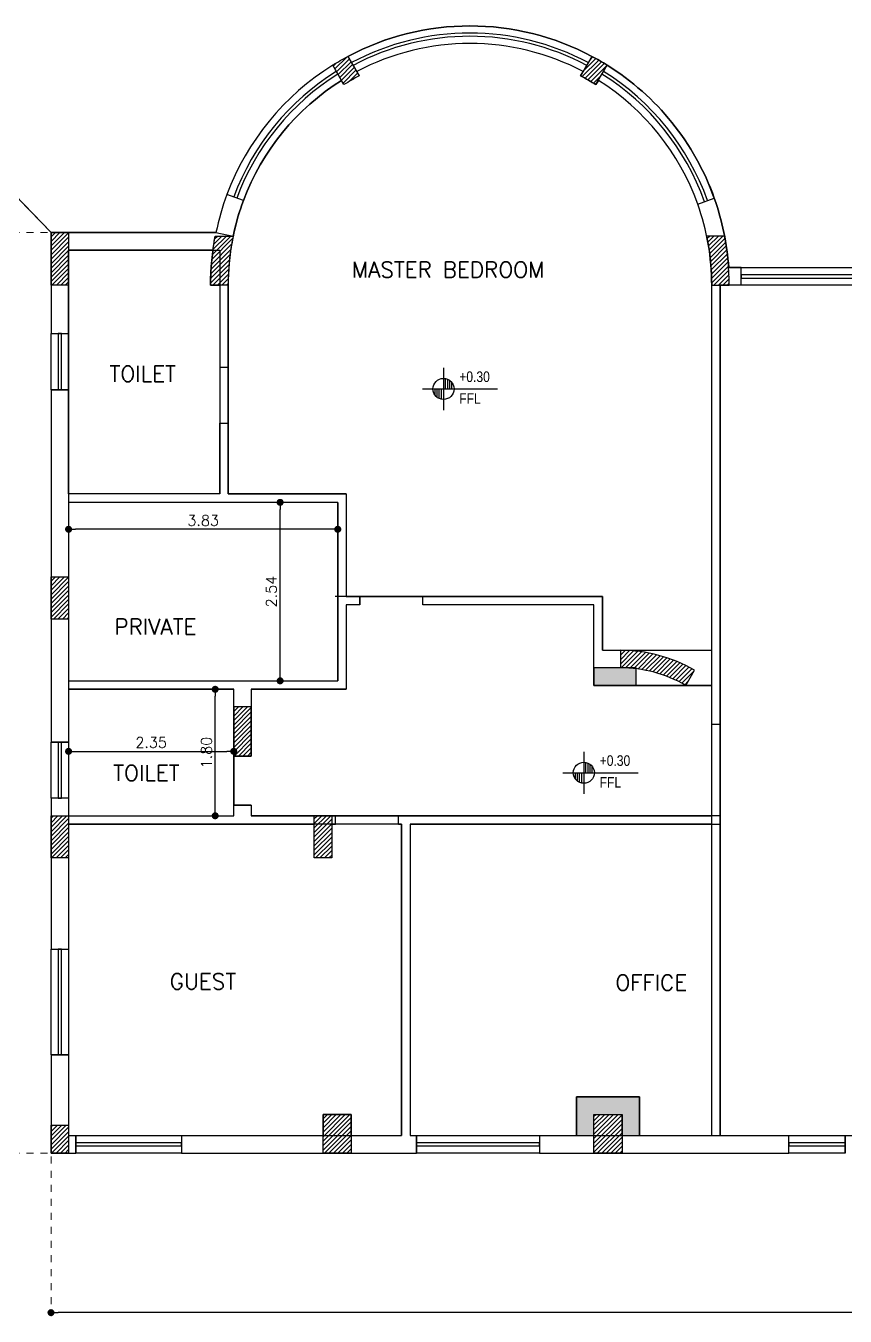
# Model space of a CAD drawing. Header units: metres. Extents: x 2217 to 2595, y -381 to -273.
# Drawn here: x 2414.45 to 2426.11, y -357.73 to -339.37 of the extents above; entities that cross this region are included whole.
import ezdxf

# ---------------------------------------------------------------- set-up
doc = ezdxf.new("R2010")
doc.units = ezdxf.units.M
doc.header["$LTSCALE"] = 0.5
doc.header["$MEASUREMENT"] = 0
doc.header["$PDMODE"] = 3
doc.header["$PDSIZE"] = -1
doc.linetypes.add('DOT2', pattern=[0.125, 0, -0.125])
for name, color, linetype in [('A-COL', 11, 'Continuous'), ('A-COLH', 1, 'Continuous'), ('A-LVL', 4, 'Continuous'), ('A-LVL-50', 4, 'Continuous'), ('A-WIN', 132, 'Continuous'), ('ceramic', 6, 'Continuous')]:
    doc.layers.add(name, color=color, linetype=linetype)
doc.layers.add('A-Wall', color=7, linetype='Continuous', lineweight=30)
doc.styles.add('ROMANS', font='romans.shx')
doc.styles.add('S100', font='romans.shx', dxfattribs={"width": 0.9})
doc.styles.add('TECHNIC', font='technic_.ttf')
doc.dimstyles.new('dim50', dxfattribs={"dimscale": 50, "dimtxt": 0.003, "dimasz": 0.002, "dimexe": 0.001, "dimexo": 0.001, "dimgap": 0.001, "dimtad": 1, "dimzin": 0, "dimdsep": 46, "dimtxsty": 'ROMANS', "dimblk": 'DOT', "dimcen": 0, "dimclrd": 5, "dimclre": 1, "dimclrt": 7, "dimadec": 0, "dimazin": 0, "dimtfac": 1, "dimtix": 1, "dimtmove": 2, "dimatfit": 3, "dimldrblk": 'DTICK', "dimfxl": 1, "dimtolj": 1, "dimtzin": 0, "dimlwe": 20, "dimarcsym": 0})
pattern_1 = [(45, (-745.896475, -1998.83578), (-0.0318198052, 0.0318198052), [])]
pattern_2 = [(45, (1668.916657, -2354.248843), (-0.0318198052, 0.0318198052), [])]

# ---------------------------------------------------------------- blocks, each defined once
blk = doc.blocks.new('A$C1746cf11')
at = {"layer": 'A-COL', "ltscale": 0.5}
h = blk.add_hatch(color=4, dxfattribs=at)
h.paths.add_polyline_path([(8.325, 6.891, 0.030325), (8.1, 6.905), (8.1, 6.905), (7.925, 6.905), (7.925, 6.655), (8.325, 6.655)])
h.paths.add_polyline_path([(7.925, 6.905), (7.725, 6.905), (7.725, 6.655), (7.925, 6.655)])
h = blk.add_hatch(color=4, dxfattribs=at)
h.paths.add_polyline_path([(8.375, 0.8), (7.925, 0.8), (7.925, 0.55), (8.125, 0.55), (8.125, 0.3), (8.375, 0.3)])
h.paths.add_polyline_path([(7.925, 0.8), (7.475, 0.8), (7.475, 0.3), (7.725, 0.3), (7.725, 0.55), (7.925, 0.55)])
h = blk.add_hatch(color=4, dxfattribs=at)
h.paths.add_polyline_path([(8.375, 0.3), (8.125, 0.3), (8.125, 0.25), (8.375, 0.25)])
h.paths.add_polyline_path([(7.725, 0.3), (7.475, 0.3), (7.475, 0.25), (7.725, 0.25)])
at = {"layer": 'A-COLH', "ltscale": 0.5}
h = blk.add_hatch(dxfattribs=at)
h.set_pattern_fill('ANSI31', color=256, scale=0.36)
h.set_pattern_definition(pattern_1)
h.paths.add_polyline_path([(0, 13.1), (0.25, 13.1), (0.25, 12.35), (0, 12.35)])
h = blk.add_hatch(dxfattribs=at)
h.set_pattern_fill('ANSI31', color=256, scale=0.36)
h.set_pattern_definition(pattern_1)
edge = h.paths.add_edge_path()
edge.add_line((2.52, 12.35), (2.27, 12.35))
edge.add_arc((5.96, 12.35), 3.69, 169.0646, 180, ccw=False)
edge.add_line((2.337, 13.05), (2.592, 13.05))
edge.add_arc((5.96, 12.35), 3.44, 168.259, 180)
h = blk.add_hatch(dxfattribs=at)
h.set_pattern_fill('ANSI31', color=256, scale=0.36)
h.set_pattern_definition(pattern_1)
edge = h.paths.add_edge_path()
edge.add_line((9.4, 12.35), (9.65, 12.35))
edge.add_arc((5.96, 12.35), 3.69, 0, 10.9354)
edge.add_line((9.583, 13.05), (9.328, 13.05))
edge.add_arc((5.96, 12.35), 3.44, 0, 11.741, ccw=False)
h = blk.add_hatch(dxfattribs=at)
h.set_pattern_fill('ANSI31', color=256, scale=0.36)
h.set_pattern_definition(pattern_1)
h.paths.add_polyline_path([(0, 8.2), (0.25, 8.2), (0.25, 7.6), (0, 7.6)])
h = blk.add_hatch(dxfattribs=at)
h.set_pattern_fill('ANSI31', color=256, scale=0.36)
h.set_pattern_definition([(45, (-903.425334, -1947.678706), (-0.0318198052, 0.0318198052), [])])
h.paths.add_polyline_path([(8.1, 7.155), (8.1, 7.155), (8.1, 6.905, -0.131652), (9.03, 6.656), (9.155, 6.872, 0.131619)])
h = blk.add_hatch(dxfattribs=at)
h.set_pattern_fill('ANSI31', color=256, scale=0.36)
h.set_pattern_definition(pattern_1)
h.paths.add_polyline_path([(2.85, 6.35), (2.6, 6.35), (2.6, 5.65), (2.85, 5.65)])
h = blk.add_hatch(dxfattribs=at)
h.set_pattern_fill('ANSI31', color=256, scale=0.36)
h.set_pattern_definition(pattern_1)
h.paths.add_polyline_path([(0, 4.8), (0.25, 4.8), (0.25, 4.2), (0, 4.2)])
h = blk.add_hatch(dxfattribs=at)
h.set_pattern_fill('ANSI31', color=256, scale=0.36)
h.set_pattern_definition(pattern_1)
h.paths.add_polyline_path([(3.745, 4.8), (3.995, 4.8), (3.995, 4.2), (3.745, 4.2)])
h = blk.add_hatch(dxfattribs=at)
h.set_pattern_fill('ANSI31', color=256, scale=0.36)
h.set_pattern_definition(pattern_1)
h.paths.add_polyline_path([(0, 0.4), (0.25, 0.4), (0.25, 0), (0, 0)])
h = blk.add_hatch(dxfattribs=at)
h.set_pattern_fill('ANSI31', color=256, scale=0.36)
h.set_pattern_definition(pattern_1)
h.paths.add_polyline_path([(3.87, 0.55), (4.27, 0.55), (4.27, 0), (3.87, 0)])
h = blk.add_hatch(dxfattribs=at)
h.set_pattern_fill('ANSI31', color=256, scale=0.36)
h.set_pattern_definition(pattern_1)
h.paths.add_polyline_path([(7.725, 0.55), (8.125, 0.55), (8.125, 0), (7.725, 0)])
at = {"layer": 'A-COL', "ltscale": 0.5}
for p, q in [((8.1, 7.155), (8.1, 6.905)), ((9.03, 6.656), (9.155, 6.872)), ((7.475, 0.25), (7.475, 0.8)), ((7.475, 0.8), (7.925, 0.8)), ((8.375, 0.8), (7.925, 0.8)), ((8.375, 0.25), (8.375, 0.8)), ((8.125, 0.25), (8.125, 0.55))]:
    blk.add_line(p, q, dxfattribs=at)
for points in [[(0, 13.1), (0.25, 13.1), (0.25, 12.35), (0, 12.35)], [(0, 8.2), (0.25, 8.2), (0.25, 7.6), (0, 7.6)], [(7.725, 6.655), (8.325, 6.655), (8.325, 6.906), (7.725, 6.906)], [(2.6, 5.65), (2.85, 5.65), (2.85, 5.8), (2.85, 6.35), (2.6, 6.35)], [(0, 4.8), (0.25, 4.8), (0.25, 4.2), (0, 4.2)], [(3.745, 4.8), (3.995, 4.8), (3.995, 4.2), (3.745, 4.2)], [(0, 0.4), (0.25, 0.4), (0.25, 0), (0, 0)], [(3.87, 0.55), (4.27, 0.55), (4.27, 0), (3.87, 0)], [(7.725, 0.55), (8.125, 0.55), (8.125, 0), (7.725, 0)]]:
    blk.add_lwpolyline(points, close=True, dxfattribs=at)
for points in [[(2.52, 12.35), (2.27, 12.35, -0.047751), (2.337, 13.05), (2.592, 13.05, 0.051275)], [(9.4, 12.35), (9.65, 12.35, 0.047751), (9.583, 13.05), (9.328, 13.05, -0.051275)]]:
    blk.add_lwpolyline(points, format="xyb", close=True, dxfattribs=at)
for radius in [2.11, 1.86]:
    blk.add_arc((8.1, 5.045), radius, 60, 90, dxfattribs=at)
blk = doc.blocks.new('LEV')
for p, q in [((0, 400), (0, -400)), ((-400, 0), (1028, 0)), ((-160, -120), (-160, 0)), ((-120, -160), (-120, 0)), ((-80, -183), (-80, 0)), ((-40, -196), (-40, 0)), ((40, 0), (40, 196)), ((80, 0), (80, 183)), ((120, 0), (120, 160)), ((160, 0), (160, 120))]:
    blk.add_line(p, q)
blk.add_circle((0, 0), 200)
at = {"style": 'S100', "width": 0.9, "flags": 12}
for tag, p in [('L', (300, 132)), ('P', (300, -392))]:
    blk.add_attdef(tag, p, '', height=200, dxfattribs=at)
blk = doc.blocks.new('_Dot')
at = {"color": 0, "linetype": 'ByBlock', "lineweight": -2}
blk.add_line((-0.5, 0), (-1, 0), dxfattribs=at)
at = {"color": 0, "linetype": 'ByBlock', "const_width": 0.5}
blk.add_lwpolyline([(-0.25, 0, 1), (0.25, 0, 1)], format="xyb", close=True, dxfattribs=at)
blk = doc.blocks.new('*D242')
at = {"layer": 'A-Wall', "color": 1, "linetype": 'DOT2', "lineweight": 20, "ltscale": 0.5, "transparency": 16777216}
for p, q in [((2415.063, -349.488), (2415.063, -349.746)), ((2417.413, -349.488), (2417.413, -349.746))]:
    blk.add_line(p, q, dxfattribs=at)
at = {"layer": 'A-Wall', "color": 5, "lineweight": -2, "ltscale": 0.5, "transparency": 16777216}
blk.add_line((2415.163, -349.696), (2417.313, -349.696), dxfattribs=at)
at = {"layer": 'DEFPOINTS', "color": 0, "ltscale": 0.5, "transparency": 16777216}
for p in [(2415.063, -349.438), (2417.413, -349.438), (2417.413, -349.696)]:
    blk.add_point(p, dxfattribs=at)
at = {"layer": 'A-Wall', "color": 5, "lineweight": -2, "ltscale": 0.5, "transparency": 16777216, "xscale": 0.1, "yscale": 0.1, "zscale": 0.1, "rotation": 180}
blk.add_blockref('_Dot', (2415.063, -349.696), dxfattribs=at)
at = {"layer": 'A-Wall', "color": 5, "lineweight": -2, "ltscale": 0.5, "transparency": 16777216, "xscale": 0.1, "yscale": 0.1, "zscale": 0.1}
blk.add_blockref('_Dot', (2417.413, -349.696), dxfattribs=at)
at = {"layer": 'A-Wall', "color": 7, "ltscale": 0.5, "transparency": 16777216, "insert": (2416.238, -349.571), "char_height": 0.15, "attachment_point": 5, "style": 'ROMANS'}
blk.add_mtext('\\A1;2.35', dxfattribs=at)
blk = doc.blocks.new('DTICK')
for p, q in [((-1.21, 0), (1.21, 0)), ((0, 1.21), (0, -1.21))]:
    blk.add_line(p, q)
at = {"color": 3}
blk.add_line((-0.63, -0.63), (0.63, 0.63), dxfattribs=at)
blk = doc.blocks.new('*D243')
at = {"layer": 'A-Wall', "color": 1, "linetype": 'DOT2', "lineweight": 20, "ltscale": 0.5, "transparency": 16777216}
for p, q in [((2416.953, -348.813), (2417.199, -348.813)), ((2416.953, -350.613), (2417.199, -350.613))]:
    blk.add_line(p, q, dxfattribs=at)
at = {"layer": 'A-Wall', "color": 5, "lineweight": -2, "ltscale": 0.5, "transparency": 16777216}
blk.add_line((2417.149, -350.513), (2417.149, -348.913), dxfattribs=at)
at = {"layer": 'DEFPOINTS', "color": 0, "ltscale": 0.5, "transparency": 16777216}
for p in [(2416.903, -348.813), (2417.149, -348.813), (2416.903, -350.613)]:
    blk.add_point(p, dxfattribs=at)
at = {"layer": 'A-Wall', "color": 5, "lineweight": -2, "ltscale": 0.5, "transparency": 16777216, "xscale": 0.1, "yscale": 0.1, "zscale": 0.1}
for p, rotation in [((2417.149, -348.813), 90), ((2417.149, -350.613), 270)]:
    blk.add_blockref('_Dot', p, dxfattribs=dict(at, rotation=rotation))
at = {"layer": 'A-Wall', "color": 7, "ltscale": 0.5, "transparency": 16777216, "insert": (2417.024, -349.713), "char_height": 0.15, "attachment_point": 5, "rotation": 90, "style": 'ROMANS'}
blk.add_mtext('\\A1;1.80', dxfattribs=at)
blk = doc.blocks.new('*D244')
at = {"layer": 'A-Wall', "color": 1, "linetype": 'DOT2', "lineweight": 20, "ltscale": 0.5, "transparency": 16777216}
for p, q in [((2415.063, -346.503), (2415.063, -346.486)), ((2418.893, -346.503), (2418.893, -346.486))]:
    blk.add_line(p, q, dxfattribs=at)
at = {"layer": 'A-Wall', "color": 5, "lineweight": -2, "ltscale": 0.5, "transparency": 16777216}
blk.add_line((2418.793, -346.536), (2415.163, -346.536), dxfattribs=at)
at = {"layer": 'DEFPOINTS', "color": 0, "ltscale": 0.5, "transparency": 16777216}
for p in [(2415.063, -346.536), (2415.063, -346.553), (2418.893, -346.553)]:
    blk.add_point(p, dxfattribs=at)
at = {"layer": 'A-Wall', "color": 5, "lineweight": -2, "ltscale": 0.5, "transparency": 16777216, "xscale": 0.1, "yscale": 0.1, "zscale": 0.1, "rotation": 180}
blk.add_blockref('_Dot', (2415.063, -346.536), dxfattribs=at)
at = {"layer": 'A-Wall', "color": 5, "lineweight": -2, "ltscale": 0.5, "transparency": 16777216, "xscale": 0.1, "yscale": 0.1, "zscale": 0.1}
blk.add_blockref('_Dot', (2418.893, -346.536), dxfattribs=at)
at = {"layer": 'A-Wall', "color": 7, "ltscale": 0.5, "transparency": 16777216, "insert": (2416.978, -346.411), "char_height": 0.15, "attachment_point": 5, "style": 'ROMANS'}
blk.add_mtext('\\A1;3.83', dxfattribs=at)
blk = doc.blocks.new('*D245')
at = {"layer": 'A-Wall', "color": 1, "linetype": 'DOT2', "lineweight": 20, "ltscale": 0.5, "transparency": 16777216}
for p, q in [((2418.843, -346.153), (2418.023, -346.153)), ((2418.493, -348.693), (2418.023, -348.693))]:
    blk.add_line(p, q, dxfattribs=at)
at = {"layer": 'A-Wall', "color": 5, "lineweight": -2, "ltscale": 0.5, "transparency": 16777216}
blk.add_line((2418.073, -348.593), (2418.073, -346.253), dxfattribs=at)
at = {"layer": 'DEFPOINTS', "color": 0, "ltscale": 0.5, "transparency": 16777216}
for p in [(2418.073, -346.153), (2418.893, -346.153), (2418.543, -348.693)]:
    blk.add_point(p, dxfattribs=at)
at = {"layer": 'A-Wall', "color": 5, "lineweight": -2, "ltscale": 0.5, "transparency": 16777216, "xscale": 0.1, "yscale": 0.1, "zscale": 0.1}
for p, rotation in [((2418.073, -346.153), 90), ((2418.073, -348.693), 270)]:
    blk.add_blockref('_Dot', p, dxfattribs=dict(at, rotation=rotation))
at = {"layer": 'A-Wall', "color": 7, "ltscale": 0.5, "transparency": 16777216, "insert": (2417.948, -347.423), "char_height": 0.15, "attachment_point": 5, "rotation": 90, "style": 'ROMANS'}
blk.add_mtext('\\A1;2.54', dxfattribs=at)
blk = doc.blocks.new('*D260')
at = {"layer": 'A-Wall', "color": 1, "linetype": 'DOT2', "lineweight": 20, "ltscale": 0.5, "transparency": 16777216}
for p, q in [((2414.813, -355.463), (2414.813, -357.733)), ((2444.963, -355.463), (2444.963, -357.733))]:
    blk.add_line(p, q, dxfattribs=at)
at = {"layer": 'A-Wall', "color": 5, "lineweight": -2, "ltscale": 0.5, "transparency": 16777216}
blk.add_line((2444.863, -357.683), (2414.913, -357.683), dxfattribs=at)
at = {"layer": 'DEFPOINTS', "color": 0, "ltscale": 0.5, "transparency": 16777216}
for p in [(2414.813, -355.413), (2444.963, -355.413), (2414.813, -357.683)]:
    blk.add_point(p, dxfattribs=at)
at = {"layer": 'A-Wall', "color": 5, "lineweight": -2, "ltscale": 0.5, "transparency": 16777216, "xscale": 0.1, "yscale": 0.1, "zscale": 0.1, "rotation": 180}
blk.add_blockref('_Dot', (2414.813, -357.683), dxfattribs=at)
at = {"layer": 'A-Wall', "color": 5, "lineweight": -2, "ltscale": 0.5, "transparency": 16777216, "xscale": 0.1, "yscale": 0.1, "zscale": 0.1}
blk.add_blockref('_Dot', (2444.963, -357.683), dxfattribs=at)
at = {"layer": 'A-Wall', "color": 7, "ltscale": 0.5, "transparency": 16777216, "insert": (2429.888, -357.558), "char_height": 0.15, "attachment_point": 5, "style": 'ROMANS'}
blk.add_mtext('\\A1;30.15', dxfattribs=at)
blk = doc.blocks.new('*D261')
at = {"layer": 'A-Wall', "color": 1, "linetype": 'DOT2', "lineweight": 20, "ltscale": 0.5, "transparency": 16777216}
for p, q in [((2414.763, -342.313), (2412.597, -342.313)), ((2414.763, -355.413), (2412.597, -355.413))]:
    blk.add_line(p, q, dxfattribs=at)
at = {"layer": 'A-Wall', "color": 5, "lineweight": -2, "ltscale": 0.5, "transparency": 16777216}
blk.add_line((2412.647, -355.313), (2412.647, -342.413), dxfattribs=at)
at = {"layer": 'DEFPOINTS', "color": 0, "ltscale": 0.5, "transparency": 16777216}
for p in [(2412.647, -342.313), (2414.813, -342.313), (2414.813, -355.413)]:
    blk.add_point(p, dxfattribs=at)
at = {"layer": 'A-Wall', "color": 5, "lineweight": -2, "ltscale": 0.5, "transparency": 16777216, "xscale": 0.1, "yscale": 0.1, "zscale": 0.1}
for p, rotation in [((2412.647, -342.313), 90), ((2412.647, -355.413), 270)]:
    blk.add_blockref('_Dot', p, dxfattribs=dict(at, rotation=rotation))
at = {"layer": 'A-Wall', "color": 7, "ltscale": 0.5, "transparency": 16777216, "insert": (2412.522, -348.863), "char_height": 0.15, "attachment_point": 5, "rotation": 90, "style": 'ROMANS'}
blk.add_mtext('\\A1;13.10', dxfattribs=at)
blk = doc.blocks.new('*D318')
at = {"layer": 'ceramic', "color": 5, "lineweight": -2, "ltscale": 0.5, "transparency": 16777216}
for p, q in [((2571.034, -352.616), (2574.918, -348.658)), ((2281.125, -354.984), (2281.125, -356.062))]:
    blk.add_line(p, q, dxfattribs=at)
at = {"layer": 'ceramic', "color": 1, "linetype": 'DOT2', "lineweight": 20, "ltscale": 0.5, "transparency": 16777216}
for p, q in [((2574.955, -348.554), (2574.953, -348.551)), ((2570.931, -352.655), (2570.928, -352.653)), ((2281.34, -354.884), (2281.075, -354.884)), ((2281.34, -356.162), (2281.075, -356.162))]:
    blk.add_line(p, q, dxfattribs=at)
at = {"layer": 'DEFPOINTS', "color": 0, "ltscale": 0.5, "transparency": 16777216}
for p in [(2574.988, -348.586), (2574.991, -348.589), (2570.966, -352.69), (2281.39, -354.884), (2281.125, -356.162), (2281.39, -356.162)]:
    blk.add_point(p, dxfattribs=at)
at = {"layer": 'ceramic', "color": 5, "lineweight": -2, "ltscale": 0.5, "transparency": 16777216, "xscale": 0.1, "yscale": 0.1, "zscale": 0.1}
for p, rotation in [((2574.988, -348.586), 45.54088658833057), ((2570.964, -352.688), 225.5408865883306), ((2281.125, -354.884), 90), ((2281.125, -356.162), 270)]:
    blk.add_blockref('_Dot', p, dxfattribs=dict(at, rotation=rotation))
at = {"layer": 'ceramic', "color": 7, "ltscale": 0.5, "transparency": 16777216, "char_height": 0.15, "attachment_point": 5, "style": 'ROMANS'}
for s, insert, rotation in [('\\A1;5.75', (2572.887, -350.55), 45.5409), ('\\A1;1.28', (2281, -355.523), 90)]:
    blk.add_mtext(s, dxfattribs=dict(at, insert=insert, rotation=rotation))

msp = doc.modelspace()

# ---------------------------------------------------------------- hatches: boundary and pattern name
at = {"layer": 'A-COLH', "ltscale": 0.5}
h = msp.add_hatch(dxfattribs=at)
h.set_pattern_fill('ANSI31', color=256, scale=0.36)
h.set_pattern_definition(pattern_2)
edge = h.paths.add_edge_path()
edge.add_arc((2420.8082, -343.1237), 3.44, 117.91757, 122.08243)
edge.add_line((2418.981, -340.2091), (2418.8209, -339.9318))
edge.add_arc((2420.8082, -343.1237), 3.76, 118.09487, 121.90513, ccw=False)
edge.add_line((2419.0374, -339.8068), (2419.1975, -340.0841))
h = msp.add_hatch(dxfattribs=at)
h.set_pattern_fill('ANSI31', color=256, scale=0.36)
h.set_pattern_definition(pattern_2)
edge = h.paths.add_edge_path()
edge.add_arc((2420.7381, -343.1237), 3.44, 57.91757, 62.08243, ccw=False)
edge.add_line((2422.5652, -340.2091), (2422.7253, -339.9318))
edge.add_arc((2420.7381, -343.1237), 3.76, 58.09487, 61.90513)
edge.add_line((2422.5088, -339.8068), (2422.3487, -340.0841))

# ---------------------------------------------------------------- linework, layer by layer
at = {"layer": 'A-COL', "ltscale": 0.5}
for points in [[(2419.1975, -340.0841, 0.0181746), (2418.981, -340.2091), (2418.8209, -339.9318, -0.0166269), (2419.0374, -339.8068)], [(2422.3487, -340.0841, -0.0181746), (2422.5652, -340.2091), (2422.7253, -339.9318, 0.0166269), (2422.5088, -339.8068)]]:
    msp.add_lwpolyline(points, format="xyb", close=True, dxfattribs=at)
at = {"layer": 'A-Wall', "ltscale": 0.5}
for p, q in [((2414.8131, -342.3131), (2412.8741, -340.3082)), ((2417.551, -341.8584), (2417.3161, -341.7727)), ((2424.0141, -341.9099), (2424.249, -341.8242)), ((2417.1602, -342.3131), (2414.8131, -342.3131)), ((2414.8131, -342.3131), (2414.8131, -343.7506)), ((2417.1172, -342.5631), (2415.0631, -342.5631)), ((2415.0631, -342.5631), (2415.0631, -343.7506)), ((2424.6324, -342.8131), (2424.4547, -342.8131)), ((2417.0831, -343.0631), (2417.2131, -343.0631)), ((2417.2131, -343.0631), (2417.2131, -344.2281)), ((2417.3331, -344.2281), (2417.3331, -343.0631)), ((2424.2131, -355.1631), (2424.2131, -343.0631)), ((2424.3331, -355.1631), (2424.3331, -343.0631)), ((2424.3331, -343.0631), (2424.4631, -343.0631)), ((2424.6324, -343.0631), (2424.4291, -343.0631)), ((2414.8131, -343.7506), (2415.0631, -343.7506)), ((2417.3331, -346.0331), (2417.3331, -344.2281)), ((2414.8131, -344.5506), (2414.8131, -349.5631)), ((2414.8131, -344.5506), (2415.0631, -344.5506)), ((2415.0631, -344.5506), (2415.0631, -346.5731)), ((2417.2131, -346.0331), (2417.2131, -345.0281)), ((2417.2131, -346.0331), (2415.0631, -346.0331)), ((2419.0131, -346.0331), (2417.3331, -346.0331)), ((2419.0131, -346.0331), (2419.0131, -347.4931)), ((2418.8931, -346.1531), (2415.0631, -346.1531)), ((2418.8931, -346.1531), (2418.8931, -348.6931)), ((2415.0631, -346.6931), (2415.0631, -349.1931)), ((2419.2046, -347.4931), (2418.8546, -347.4931)), ((2419.2046, -347.4931), (2419.0131, -347.4931)), ((2422.6579, -347.4931), (2419.2046, -347.4931)), ((2419.2046, -347.6131), (2419.2046, -347.4931)), ((2420.1046, -347.6131), (2420.1046, -347.4931)), ((2422.6579, -348.2581), (2422.6579, -347.4931)), ((2419.2046, -347.6131), (2419.0131, -347.6131)), ((2419.0131, -347.6131), (2419.0131, -348.8131)), ((2422.5379, -347.6131), (2420.1046, -347.6131)), ((2422.5379, -348.7581), (2422.5379, -347.6131)), ((2422.6579, -348.2581), (2424.2131, -348.2581)), ((2415.0631, -348.6931), (2418.8931, -348.6931)), ((2415.0631, -348.8131), (2417.4131, -348.8131)), ((2417.4131, -349.7631), (2417.4131, -348.8131)), ((2417.6631, -348.8131), (2417.6631, -349.7631)), ((2417.6631, -348.8131), (2419.0131, -348.8131)), ((2422.6579, -348.7573), (2424.2131, -348.7573)), ((2424.2131, -349.3131), (2424.2131, -348.7573)), ((2415.0631, -349.3131), (2415.0631, -349.5631)), ((2424.3331, -349.3131), (2424.2131, -349.3131)), ((2415.0631, -349.5631), (2414.8131, -349.5631)), ((2417.6631, -349.7631), (2417.4131, -349.7631)), ((2414.8131, -350.3631), (2414.8131, -352.5131)), ((2415.0631, -350.3631), (2414.8131, -350.3631)), ((2415.0631, -350.3631), (2415.0631, -350.6131)), ((2417.4131, -350.6131), (2417.4131, -350.4631)), ((2417.6631, -350.4631), (2417.4131, -350.4631)), ((2417.6631, -350.4631), (2417.6631, -350.6131)), ((2415.0631, -350.6131), (2417.4131, -350.6131)), ((2419.7546, -350.6131), (2417.6631, -350.6131)), ((2424.3331, -350.6131), (2419.7546, -350.6131)), ((2415.0631, -350.7331), (2415.0631, -352.5131)), ((2415.0631, -350.7331), (2418.5581, -350.7331)), ((2418.5581, -351.2131), (2418.5581, -350.7331)), ((2418.8081, -350.7331), (2418.8585, -350.7331)), ((2418.8081, -350.7331), (2418.8081, -351.2131)), ((2419.7546, -350.7331), (2419.7997, -350.7331)), ((2419.7997, -350.7331), (2419.7997, -355.1631)), ((2419.9247, -350.7331), (2419.9247, -355.1631)), ((2419.9247, -350.7331), (2424.3331, -350.7331)), ((2418.8081, -351.2131), (2418.5581, -351.2131)), ((2414.8131, -352.5131), (2415.0631, -352.5131)), ((2414.8131, -354.0131), (2414.8131, -355.4131)), ((2414.8131, -354.0131), (2415.0631, -354.0131)), ((2415.0631, -354.0131), (2415.0631, -355.1631)), ((2423.1879, -354.6131), (2422.2879, -354.6131)), ((2422.2879, -354.6131), (2422.2879, -355.1631)), ((2423.1879, -355.1631), (2423.1879, -354.6131)), ((2419.0831, -354.8631), (2418.6831, -354.8631)), ((2418.6831, -354.8631), (2418.6831, -355.1631)), ((2419.0831, -355.1631), (2419.0831, -354.8631)), ((2415.0631, -355.1631), (2415.1681, -355.1631)), ((2416.6681, -355.1631), (2418.6831, -355.1631)), ((2419.0831, -355.1631), (2419.7997, -355.1631)), ((2419.9247, -355.1631), (2420.0118, -355.1631)), ((2421.7639, -355.1631), (2422.2879, -355.1631)), ((2423.1879, -355.1631), (2425.3122, -355.1631)), ((2425.3122, -355.4131), (2425.3122, -355.1631)), ((2426.1122, -355.1631), (2426.5631, -355.1631)), ((2426.1122, -355.4131), (2426.1122, -355.1631)), ((2414.8131, -355.4131), (2415.1681, -355.4131)), ((2416.6681, -355.4131), (2420.0118, -355.4131)), ((2421.7639, -355.4131), (2425.3122, -355.4131))]:
    msp.add_line(p, q, dxfattribs=at)
at = {"layer": 'A-Wall'}
for p, q in [((2424.6324, -343.0631), (2424.6324, -342.8131)), ((2417.2131, -344.2281), (2417.3331, -344.2281)), ((2417.2131, -345.0281), (2417.3331, -345.0281)), ((2418.8585, -350.7331), (2418.8585, -350.6131)), ((2419.7546, -350.7331), (2419.7546, -350.6131)), ((2415.1681, -355.1631), (2415.1681, -355.4131)), ((2416.6681, -355.1631), (2416.6681, -355.4131)), ((2420.0118, -355.1631), (2420.0118, -355.4131)), ((2421.7639, -355.1631), (2421.7639, -355.4131))]:
    msp.add_line(p, q, dxfattribs=at)
at = {"layer": 'A-Wall', "ltscale": 0.5}
for points in [[(2412.8741, -340.3082), (2414.8131, -342.3131), (2415.0631, -342.3131), (2415.0631, -342.5631), (2417.1172, -342.5631, -0.0137356), (2417.1501, -342.3631), (2417.4051, -342.3631, -0.0382344), (2417.551, -341.8584, -0.1647337), (2418.946, -340.1484), (2418.8209, -339.9318, -0.0166269), (2419.0374, -339.8068), (2419.0374, -339.8068, -0.2498723), (2422.5088, -339.8068), (2422.5088, -339.8068, -0.0166269), (2422.7253, -339.9318), (2422.7253, -339.9318, -0.1693243), (2424.249, -341.8242, -0.0687529), (2424.4547, -342.8131), (2424.6324, -342.8131), (2426.4324, -342.8131)], [(2412.8741, -340.3082), (2414.8131, -342.3131), (2417.1602, -342.3131), (2417.4051, -342.3631, -0.0382344), (2417.551, -341.8584, -0.1647337), (2418.946, -340.1484), (2418.8209, -339.9318, -0.0166269), (2419.0374, -339.8068), (2419.0374, -339.8068, -0.2498723), (2422.5088, -339.8068), (2422.5088, -339.8068, -0.0166269), (2422.7253, -339.9318, -0.1693243), (2424.249, -341.8242, -0.0687529), (2424.4547, -342.8131), (2424.6324, -342.8131), (2426.4324, -342.8131)]]:
    msp.add_lwpolyline(points, format="xyb", dxfattribs=at)
for points in [[(2424.2131, -343.0631, 0.0856692), (2424.0141, -341.9099, 0.1688297), (2422.6002, -340.1484), (2422.5652, -340.2091, 0.0181746), (2422.3487, -340.0841), (2422.3837, -340.0234, 0.2485641), (2419.1625, -340.0234), (2419.1975, -340.0841, 0.0181746), (2418.981, -340.2091), (2418.946, -340.1484, 0.1647337), (2417.551, -341.8584, 0.0382344), (2417.4051, -342.3631, 0.0512747), (2417.3331, -343.0631), (2417.3331, -344.2281), (2417.3331, -346.0331), (2419.0131, -346.0331), (2419.0131, -347.4931), (2419.2046, -347.4931), (2422.6579, -347.4931), (2422.6579, -348.2581), (2424.2131, -348.2581)], [(2424.2131, -343.0631, 0.0856692), (2424.0141, -341.9099, 0.1688297), (2422.6002, -340.1484), (2422.5652, -340.2091, 0.0181746), (2422.3487, -340.0841), (2422.3837, -340.0234, 0.2485641), (2419.1625, -340.0234), (2419.1975, -340.0841, 0.0181746), (2418.981, -340.2091), (2418.946, -340.1484, 0.1647337), (2417.551, -341.8584, 0.0382344), (2417.4051, -342.3631, 0.0512747), (2417.3331, -343.0631), (2417.3331, -344.2281), (2417.3331, -346.0331), (2419.0131, -346.0331), (2419.0131, -347.4931), (2419.2046, -347.4931), (2422.6579, -347.4931), (2422.6579, -348.2581), (2424.2131, -348.2581)], [(2419.1975, -340.0841, 0.0181746), (2418.981, -340.2091), (2418.8209, -339.9318, -0.0166269), (2419.0374, -339.8068)], [(2422.3487, -340.0841, -0.0181746), (2422.5652, -340.2091), (2422.7253, -339.9318, 0.0166269), (2422.5088, -339.8068)], [(2420.2466, -344.5392, -1), (2420.5466, -344.5392, -1)], [(2420.2466, -344.5392, -1), (2420.5466, -344.5392, -1)], [(2420.2466, -344.5392, -1), (2420.5466, -344.5392, -1)], [(2422.5443, -350.001, -1), (2422.2443, -350.001, -1)]]:
    msp.add_lwpolyline(points, format="xyb", close=True, dxfattribs=at)
for points in [[(2415.0631, -342.5631), (2417.2131, -342.5631), (2417.2131, -346.0331), (2415.0631, -346.0331)], [(2424.3331, -355.1631), (2435.4831, -355.1631), (2435.4831, -343.0631), (2424.3331, -343.0631)], [(2415.0631, -348.6931), (2418.8931, -348.6931), (2418.8931, -346.1531), (2415.0631, -346.1531)], [(2422.5379, -347.6131), (2420.1046, -347.6131), (2420.1046, -347.4931), (2419.2046, -347.4931), (2419.2046, -347.6131), (2419.0131, -347.6131), (2419.0131, -348.8131), (2417.6631, -348.8131), (2417.6631, -349.7631), (2417.4131, -349.7631), (2417.4131, -350.4631), (2417.6631, -350.4631), (2417.6631, -350.6131), (2419.7546, -350.6131), (2424.2131, -350.6131), (2424.2131, -348.7573), (2423.1379, -348.7573), (2423.1379, -348.7581), (2422.5379, -348.7581)], [(2415.0631, -350.6131), (2417.4131, -350.6131), (2417.4131, -348.8131), (2415.0631, -348.8131)], [(2415.0631, -355.1631), (2419.7997, -355.1631), (2419.7997, -350.7331), (2415.0631, -350.7331)], [(2419.9247, -355.1631), (2424.2131, -355.1631), (2424.2131, -350.7331), (2419.9247, -350.7331)], [(2424.2131, -350.7331), (2419.9247, -350.7331), (2419.9247, -355.1631), (2422.2879, -355.1631), (2422.2879, -354.6131), (2423.1879, -354.6131), (2423.1879, -355.1631), (2424.2131, -355.1631)]]:
    msp.add_lwpolyline(points, close=True, dxfattribs=at)
for radius, start, end in [(3.69, 159.53154, 168.2728), (3.44, 159.50055, 180), (3.69, 3.8848, 19.61705), (3.44, 0, 19.58611), (3.69, 172.21239, 180)]:
    msp.add_arc((2420.7731, -343.0631), radius, start, end, dxfattribs=at)
at = {"layer": 'A-WIN'}
for points in [[(2424.6324, -342.8131), (2426.4324, -342.8131), (2426.4324, -343.0631), (2424.6324, -343.0631)], [(2426.4324, -342.9155), (2424.6324, -342.9155), (2424.6324, -342.9606), (2426.4324, -342.9606)], [(2414.8131, -344.5506), (2414.8131, -343.7506), (2415.0631, -343.7506), (2415.0631, -344.5506)], [(2414.9156, -343.7506), (2414.9156, -344.5506), (2414.9607, -344.5506), (2414.9607, -343.7506)], [(2414.8131, -350.3631), (2414.8131, -349.5631), (2415.0631, -349.5631), (2415.0631, -350.3631)], [(2414.9156, -349.5631), (2414.9156, -350.3631), (2414.9607, -350.3631), (2414.9607, -349.5631)], [(2414.8131, -354.0131), (2414.8131, -352.5131), (2415.0631, -352.5131), (2415.0631, -354.0131)], [(2414.9156, -352.5131), (2414.9156, -354.0131), (2414.9607, -354.0131), (2414.9607, -352.5131)], [(2415.1681, -355.1631), (2416.6681, -355.1631), (2416.6681, -355.4131), (2415.1681, -355.4131)], [(2416.6681, -355.2655), (2415.1681, -355.2655), (2415.1681, -355.3106), (2416.6681, -355.3106)], [(2420.0118, -355.1631), (2421.7639, -355.1631), (2421.7639, -355.4131), (2420.0118, -355.4131)], [(2421.7639, -355.2655), (2420.0118, -355.2655), (2420.0118, -355.3106), (2421.7639, -355.3106)], [(2425.3122, -355.1631), (2426.1122, -355.1631), (2426.1122, -355.4131), (2425.3122, -355.4131)], [(2426.1122, -355.2655), (2425.3122, -355.2655), (2425.3122, -355.3106), (2426.1122, -355.3106)]]:
    msp.add_lwpolyline(points, close=True, dxfattribs=at)
for radius, start, end in [(3.69, 61.94059, 118.05941), (3.5876, 61.99673, 118.00327), (3.5424, 62.02219, 117.97781), (3.44, 62.08243, 117.91757), (3.69, 121.94061, 159.53149), (3.5876, 121.99673, 159.51934), (3.5876, 19.6049, 58.00327), (3.69, 19.61705, 58.05938), (3.5424, 122.02219, 159.51376), (3.44, 122.08243, 159.50055), (3.44, 19.58611, 57.91757), (3.5424, 19.59932, 57.97781)]:
    msp.add_arc((2420.7731, -343.0631), radius, start, end, dxfattribs=at)

# ---------------------------------------------------------------- block references
at = {"layer": 'A-LVL-50'}
ref = msp.add_blockref('LEV', (2420.3966, -344.5392), dxfattribs=dict(at, xscale=0.0007500000028813499, yscale=0.0007500000028813499, zscale=0.0007500000028813499))
ref.add_attrib('L', '+0.30', (2420.6216, -344.4403), dxfattribs={"layer": '0', "height": 0.15, "style": 'TECHNIC', "flags": 12})
ref.add_attrib('P', 'FFL', (2420.6212, -344.7504), dxfattribs={"layer": '0', "height": 0.15, "style": 'TECHNIC', "flags": 12})
ref = msp.add_blockref('LEV', (2422.3943, -350.001), dxfattribs=dict(at, xscale=0.0007500000028813499, yscale=0.0007500000028813499, zscale=0.0007500000028813499))
ref.add_attrib('L', '+0.30', (2422.6193, -349.9022), dxfattribs={"layer": '0', "height": 0.15, "style": 'TECHNIC', "flags": 12})
ref.add_attrib('P', 'FFL', (2422.619, -350.2123), dxfattribs={"layer": '0', "height": 0.15, "style": 'TECHNIC', "flags": 12})
at = {"layer": 'A-Wall', "ltscale": 0.5}
msp.add_blockref('A$C1746cf11', (2414.8131, -355.4131), dxfattribs=at)

# ---------------------------------------------------------------- texts
at = {"layer": 'A-LVL', "color": 7, "style": 'ROMANS'}
for s, p in [('MASTER BEDROOM', (2419.0945, -342.9542)), ('TOILET', (2415.6457, -344.4368)), ('PRIVATE', (2415.7153, -348.0354)), ('TOILET', (2415.6983, -350.1167)), ('GUEST', (2416.5028, -353.0831)), ('OFFICE', (2422.842, -353.0998))]:
    msp.add_text(s, height=0.225, dxfattribs=at).set_placement(p)

# ---------------------------------------------------------------- dimensions: what is measured, and where the dimension line sits
at = {"layer": 'A-Wall', "ltscale": 0.5}
for base, p1, p2, picture, middle in [((2412.6473, -342.3131), (2414.8131, -355.4131), (2414.8131, -342.3131), '*D261', (2412.5223, -348.8631)), ((2418.0726, -346.1531), (2418.5431, -348.6931), (2418.8931, -346.1531), '*D245', (2417.9476, -347.4231)), ((2417.1491, -348.8131), (2416.9029, -350.6131), (2416.9029, -348.8131), '*D243', (2417.0241, -349.7131))]:
    dim = msp.add_linear_dim(base=base, p1=p1, p2=p2, angle=90, dimstyle='dim50', dxfattribs=at)
    dim.commit()
    dim.dimension.update_dxf_attribs({"geometry": picture, "text_midpoint": middle})
for base, p1, p2, picture, middle in [((2415.0631, -346.5358), (2418.8931, -346.5533), (2415.0631, -346.5533), '*D244', (2416.9781, -346.4108)), ((2417.4131, -349.6963), (2415.0631, -349.4381), (2417.4131, -349.4381), '*D242', (2416.2381, -349.5713)), ((2414.8131, -357.6834), (2444.9631, -355.4131), (2414.8131, -355.4131), '*D260', (2429.8881, -357.5584))]:
    dim = msp.add_linear_dim(base=base, p1=p1, p2=p2, dimstyle='dim50', dxfattribs=at)
    dim.commit()
    dim.dimension.update_dxf_attribs({"geometry": picture, "text_midpoint": middle})
at = {"layer": 'ceramic', "ltscale": 0.5}
dim = msp.add_linear_dim(base=(2281.1253, -356.1616), p1=(2281.3898, -354.8843), p2=(2281.3898, -356.1616), angle=90, dimstyle='dim50', dxfattribs=at)
dim.commit()
dim.dimension.update_dxf_attribs({"geometry": '*D318', "text_midpoint": (2281.0003, -355.5229)})
dim = msp.add_aligned_dim(p1=(2570.9663, -352.6905), p2=(2574.9912, -348.5889), distance=0.0038, dimstyle='dim50', dxfattribs=at)
dim.commit()
dim.dimension.update_dxf_attribs({"geometry": '*D318', "text_midpoint": (2572.8868, -350.5495)})

doc.saveas('drawing.dxf')
